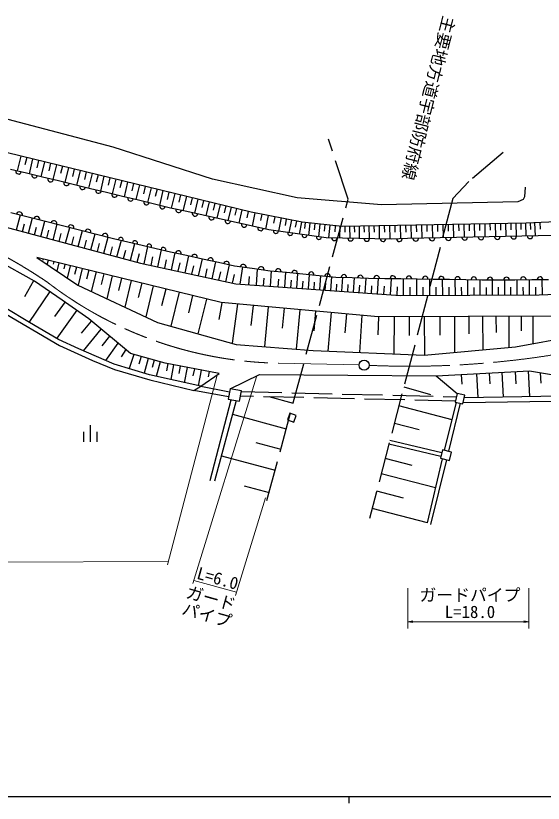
# Model space of a CAD drawing. Units: millimetres, scale not verified. Extents: x 40000 to 680000, y 20000 to 380000.
# Drawn here: x 218481 to 296884, y 204000 to 320953 of the extents above; entities that cross this region are included whole.
import ezdxf
from ezdxf.enums import TextEntityAlignment as Align

# ---------------------------------------------------------------- set-up
doc = ezdxf.new("R2010")
doc.units = ezdxf.units.MM
doc.header["$LTSCALE"] = 1000
doc.linetypes.add('CHAIN', pattern=[18.5, 12, -1.5, 3.5, -1.5])
doc.linetypes.add('DASHED', pattern=[7.5, 6, -1.5])
for name, color, linetype, lineweight in [('M-BGD', 7, 'Continuous', 25), ('M-BGD-EXST', 7, 'Continuous', 25), ('M-BMK', 2, 'CHAIN', 13), ('M-BMK-SRVR', 3, 'Continuous', 25), ('M-STR-HTXT', 7, 'Continuous', 13), ('M-TTL-BAND', 7, 'Continuous', 25)]:
    doc.layers.add(name, color=color, linetype=linetype, lineweight=lineweight)
doc.styles.add('ＭＳ ゴシック', font='')
doc.styles.get('ＭＳ ゴシック').set_extended_font_data('MS Gothic')

# ---------------------------------------------------------------- blocks, each defined once
blk = doc.blocks.new('open_arrow')
at = {"color": 0, "linetype": 'Continuous', "lineweight": -2}
blk.add_lwpolyline([(7.5, 1.25), (0, 0), (7.5, -1.25)], dxfattribs=at)

msp = doc.modelspace()

# ---------------------------------------------------------------- linework, layer by layer
at = {"layer": 'M-BGD'}
for p, q in [((219218, 300121), (218678, 297901)), ((220106, 299905), (219836, 298796)), ((220993, 299690), (220454, 297473)), ((221880, 299474), (221611, 298366)), ((222766, 299259), (222228, 297045)), ((223652, 299043), (223383, 297937)), ((224537, 298828), (223999, 296617)), ((225421, 298613), (225152, 297508)), ((226305, 298398), (225768, 296190)), ((220100, 297558), (217725, 298131)), ((222475, 296985), (220100, 297558)), ((227188, 298183), (226919, 297080)), ((228070, 297969), (227534, 295764)), ((228952, 297754), (228684, 296653)), ((229833, 297540), (229298, 295338)), ((230714, 297326), (230446, 296226)), ((231594, 297112), (231059, 294913)), ((224850, 296412), (222475, 296985)), ((227225, 295839), (224850, 296412)), ((232473, 296898), (232206, 295800)), ((233352, 296684), (232818, 294489)), ((234230, 296471), (233963, 295374)), ((235107, 296257), (234574, 294065)), ((235984, 296044), (235718, 294949)), ((229600, 295266), (227225, 295839)), ((231974, 294693), (229600, 295266)), ((236861, 295831), (236328, 293642)), ((237736, 295618), (237470, 294524)), ((238611, 295405), (238080, 293219)), ((239486, 295193), (239220, 294100)), ((240360, 294980), (239829, 292797)), ((241233, 294768), (240968, 293677)), ((234349, 294119), (231974, 294693)), ((236724, 293546), (234349, 294119)), ((242106, 294556), (241576, 292377)), ((242977, 294344), (242714, 293264)), ((243841, 294134), (243320, 291991)), ((244698, 293925), (244440, 292863)), ((245548, 293718), (245035, 291611)), ((239099, 292973), (236724, 293546)), ((241474, 292400), (239099, 292973)), ((243911, 291860), (241474, 292400)), ((246391, 293513), (246137, 292468)), ((247227, 293310), (246723, 291236)), ((248057, 293108), (247807, 292080)), ((248879, 292908), (248383, 290868)), ((249695, 292710), (249449, 291698)), ((250505, 292513), (250017, 290506)), ((217742, 291757), (220353, 291076)), ((218581, 289150), (219176, 291383)), ((246348, 291320), (243911, 291860)), ((248785, 290779), (246348, 291320)), ((251307, 292318), (251065, 291323)), ((252103, 292124), (251623, 290150)), ((252872, 290943), (253059, 291892)), ((253668, 289697), (254058, 291677)), ((254911, 290535), (255096, 291472)), ((255671, 289253), (256070, 291280)), ((220353, 291076), (222890, 290438)), ((220375, 288672), (220974, 290919)), ((222188, 288188), (222795, 290461)), ((222890, 290438), (225426, 289799)), ((251222, 290239), (248785, 290779)), ((253659, 289699), (251222, 290239)), ((256845, 290142), (257032, 291091)), ((257911, 290918), (257526, 288961)), ((258694, 290764), (258506, 289808)), ((259459, 290613), (259091, 288745)), ((260206, 290466), (260026, 289553)), ((260936, 290322), (260585, 288539)), ((261478, 290253), (261381, 289347)), ((262203, 290174), (262005, 288342)), ((262936, 290096), (262836, 289168)), ((288962, 290056), (288979, 289090)), ((289735, 290070), (289770, 288141)), ((290506, 290084), (290524, 289121)), ((291276, 290098), (291311, 288176)), ((292045, 290111), (292062, 289152)), ((292813, 290125), (292847, 288210)), ((293547, 290139), (293566, 289203)), ((294259, 290152), (294306, 288242)), ((294959, 290180), (294992, 289230)), ((295594, 290208), (295678, 288273)), ((296367, 290241), (296410, 289266)), ((219475, 288912), (219774, 290030)), ((221279, 288430), (221580, 289561)), ((223103, 287944), (223408, 289087)), ((224023, 287698), (224636, 289998)), ((225426, 289799), (227962, 289161)), ((225878, 287203), (226499, 289529)), ((227756, 286702), (228383, 289055)), ((227962, 289161), (230498, 288523)), ((256097, 289159), (253659, 289699)), ((258227, 288864), (256097, 289159)), ((263677, 290016), (263475, 288139)), ((264428, 289935), (264326, 288985)), ((265187, 289853), (264985, 287974)), ((265939, 289772), (265896, 288881)), ((266664, 289694), (266588, 287943)), ((267391, 289665), (267407, 288796)), ((268086, 289677), (268118, 287914)), ((268791, 289690), (268807, 288795)), ((269507, 289703), (269540, 287886)), ((270234, 289716), (270251, 288794)), ((270971, 289730), (271005, 287858)), ((271720, 289743), (271737, 288794)), ((272480, 289757), (272515, 287829)), ((273251, 289771), (273268, 288793)), ((274033, 289785), (274069, 287799)), ((274828, 289800), (274846, 288804)), ((275624, 289814), (275660, 287826)), ((276419, 289828), (276437, 288836)), ((277213, 289843), (277249, 287861)), ((278006, 289857), (278024, 288868)), ((278797, 289871), (278833, 287897)), ((279587, 289886), (279605, 288900)), ((280375, 289900), (280411, 287932)), ((281163, 289914), (281180, 288932)), ((281949, 289929), (281984, 287967)), ((282733, 289943), (282751, 288964)), ((283516, 289957), (283552, 288002)), ((284298, 289971), (284316, 288995)), ((285079, 289985), (285114, 288037)), ((285858, 289999), (285876, 289027)), ((286636, 290013), (286671, 288072)), ((287413, 290028), (287430, 289058)), ((288188, 290042), (288223, 288107)), ((224948, 287451), (225257, 288608)), ((226814, 286954), (227126, 288123)), ((229654, 286196), (230289, 288576)), ((230498, 288523), (233034, 287885)), ((231575, 285683), (232217, 288091)), ((233034, 287885), (235146, 287389)), ((260358, 288570), (258227, 288864)), ((262488, 288276), (260358, 288570)), ((264619, 287981), (262488, 288276)), ((267036, 287935), (264619, 287981)), ((269453, 287888), (267036, 287935)), ((271870, 287842), (269453, 287888)), ((274287, 287795), (271870, 287842)), ((276715, 287849), (274287, 287795)), ((279143, 287904), (276715, 287849)), ((281570, 287958), (279143, 287904)), ((283998, 288012), (281570, 287958)), ((286425, 288066), (283998, 288012)), ((288853, 288121), (286425, 288066)), ((291280, 288175), (288853, 288121)), ((293708, 288229), (291280, 288175)), ((296135, 288283), (293708, 288229)), ((298563, 288338), (296135, 288283)), ((228702, 286450), (229018, 287633)), ((230612, 285940), (230931, 287137)), ((232544, 285425), (232868, 286637)), ((233525, 285163), (234180, 287616)), ((235146, 287389), (237257, 286893)), ((235524, 284630), (236194, 287143)), ((237257, 286893), (239368, 286397)), ((237563, 284111), (238127, 286689)), ((234519, 284898), (234850, 286139)), ((236541, 284358), (236881, 285630)), ((239368, 286397), (241480, 285901)), ((239606, 283665), (240163, 286211)), ((241480, 285901), (243859, 285379)), ((241629, 283222), (242181, 285747)), ((243859, 285379), (246238, 284856)), ((222545, 284647), (222590, 284831)), ((223175, 284009), (223332, 284648)), ((224075, 284056), (224170, 284443)), ((224624, 283031), (224925, 284257)), ((238588, 283887), (238868, 285168)), ((240619, 283443), (240895, 284708)), ((242638, 283001), (242914, 284263)), ((243648, 282781), (244199, 285304)), ((245665, 282339), (246216, 284861)), ((246238, 284856), (248618, 284333)), ((247681, 281898), (248232, 284418)), ((248618, 284333), (250997, 283810)), ((225666, 283374), (225829, 284035)), ((226185, 281977), (226641, 283836)), ((227489, 283628), (227222, 282542)), ((228358, 283415), (227748, 280933)), ((229350, 283171), (229021, 281830)), ((244656, 282560), (244932, 283821)), ((246673, 282119), (246949, 283379)), ((249695, 281458), (250246, 283975)), ((250997, 283810), (253638, 283448)), ((251828, 281085), (252214, 283643)), ((253638, 283448), (256279, 283086)), ((254377, 283347), (254208, 280919)), ((256433, 283071), (256273, 280775)), ((256279, 283086), (258718, 282852)), ((230423, 282908), (229712, 280011)), ((231581, 282623), (231197, 281059)), ((232833, 282316), (232003, 278936)), ((234185, 281984), (233737, 280158)), ((248688, 281678), (248964, 282937)), ((250710, 281236), (250988, 282504)), ((253174, 282217), (253075, 280998)), ((255355, 281966), (255277, 280844)), ((258479, 280621), (258636, 282860)), ((258718, 282852), (261158, 282617)), ((260243, 280498), (260395, 282690)), ((261158, 282617), (263598, 282383)), ((261969, 280378), (262119, 282525)), ((263598, 282383), (266037, 282148)), ((263660, 280260), (263807, 282362)), ((265317, 280144), (265460, 282203)), ((266037, 282148), (268477, 282068)), ((266971, 280029), (267117, 282112)), ((268477, 282068), (270917, 281987)), ((268676, 279910), (268825, 282056)), ((270431, 279787), (270585, 281998)), ((270917, 281987), (273324, 281953)), ((272256, 279660), (272416, 281966)), ((273324, 281953), (275732, 281920)), ((274164, 279527), (274332, 281939)), ((275732, 281920), (278139, 281886)), ((276112, 279425), (276102, 281914)), ((278082, 279433), (278072, 281887)), ((278139, 281886), (280546, 281852)), ((280024, 279441), (280014, 281860)), ((221142, 281602), (219765, 279212)), ((235645, 281626), (234677, 277681)), ((237223, 281238), (236700, 279107)), ((238928, 280820), (237798, 276216)), ((257526, 281819), (257447, 280693)), ((259366, 280559), (259443, 281667)), ((261110, 280437), (261186, 281522)), ((262819, 280318), (262893, 281381)), ((264493, 280202), (264565, 281242)), ((266138, 280087), (266209, 281113)), ((267817, 279970), (267891, 281027)), ((269547, 279849), (269623, 280938)), ((271333, 279724), (271412, 280852)), ((273199, 279594), (273281, 280774)), ((275151, 279458), (275205, 280707)), ((280546, 281852), (282954, 281818)), ((281938, 279449), (281928, 281833)), ((282954, 281818), (285361, 281785)), ((283825, 279456), (283815, 281806)), ((285361, 281785), (287769, 281751)), ((285684, 279464), (285675, 281780)), ((287517, 279471), (287508, 281754)), ((287769, 281751), (290176, 281717)), ((289342, 279479), (289333, 281761)), ((290176, 281717), (292669, 281744)), ((291172, 279486), (291162, 281774)), ((292669, 281744), (295162, 281771)), ((293005, 279494), (292996, 281786)), ((294842, 279501), (294833, 281799)), ((295162, 281771), (297655, 281798)), ((296651, 281787), (296738, 279525)), ((223543, 279995), (220450, 275417)), ((240770, 280368), (240159, 277881)), ((242759, 279879), (241523, 274843)), ((277101, 279429), (277096, 280665)), ((279057, 279437), (279052, 280655)), ((280984, 279445), (280980, 280646)), ((282885, 279453), (282880, 280636)), ((284758, 279460), (284753, 280627)), ((286604, 279468), (286599, 280617)), ((288429, 279475), (288425, 280615)), ((290256, 279482), (290252, 280625)), ((292088, 279490), (292083, 280635)), ((293923, 279497), (293918, 280645)), ((295762, 279505), (295758, 280655)), ((225812, 278446), (224265, 276280)), ((244773, 279385), (244148, 276836)), ((246812, 278884), (245546, 273725)), ((227545, 277208), (224575, 273050)), ((249131, 278336), (248674, 275838)), ((251425, 278130), (250625, 272313)), ((253749, 277920), (253432, 274940)), ((255992, 277718), (255459, 271810)), ((258355, 277505), (258090, 274566)), ((260707, 277293), (260180, 271443)), ((263047, 277082), (262785, 274171)), ((265376, 276873), (264861, 271154)), ((267663, 276667), (267410, 273861)), ((269907, 276464), (269584, 270953)), ((272363, 273585), (272445, 276247)), ((274741, 276255), (274657, 270737)), ((276950, 276262), (276960, 273451)), ((279200, 276270), (279219, 270548)), ((281489, 276278), (281498, 273519)), ((283696, 276286), (283714, 270966)), ((285824, 276293), (285833, 273729)), ((287875, 276300), (287892, 271355)), ((289853, 276307), (289862, 273923)), ((291761, 276314), (291777, 271717)), ((293599, 276320), (293607, 274140)), ((295343, 276326), (295357, 272272)), ((229711, 275618), (228221, 273815)), ((231153, 274426), (228495, 271208)), ((232440, 273362), (231266, 271941)), ((233665, 272350), (231831, 269769)), ((234835, 271383), (234168, 270287)), ((236046, 270650), (235315, 268543)), ((237101, 270357), (236783, 269233)), ((238179, 270058), (237568, 267855)), ((239061, 269813), (238753, 268704)), ((239948, 269567), (239346, 267395)), ((241075, 269290), (240869, 268197)), ((241950, 269124), (241531, 266912)), ((242776, 267816), (242986, 268928)), ((243572, 266461), (244002, 268736)), ((244876, 267480), (245075, 268533)), ((245650, 266001), (246093, 268341)), ((247121, 267319), (247272, 268118)), ((288995, 266279), (288907, 267897)), ((290974, 264326), (290773, 267999)), ((292875, 266279), (292775, 268109)), ((294901, 264395), (294692, 268214)), ((296561, 266390), (296476, 267944)), ((280968, 267463), (284076, 264870)), ((284819, 266229), (284741, 267669)), ((287218, 264260), (287025, 267794)), ((250348, 265561), (250054, 264019)), ((252038, 265240), (250348, 265561)), ((276160, 265837), (280114, 264692)), ((251744, 263697), (252038, 265240)), ((256102, 264402), (259714, 263428)), ((284076, 264870), (283770, 263587)), ((285243, 264592), (284076, 264870)), ((284937, 263308), (285243, 264592)), ((247364, 251938), (250506, 263933)), ((251251, 263791), (248019, 251813)), ((250054, 264019), (251744, 263697)), ((282188, 256430), (283989, 263534)), ((284517, 263408), (282795, 256278)), ((283770, 263587), (284937, 263308)), ((283334, 260949), (275424, 263006)), ((250706, 261771), (258687, 259619)), ((259221, 261937), (258875, 260945)), ((258875, 260945), (259820, 260616)), ((260165, 261608), (259221, 261937)), ((259820, 260616), (260165, 261608)), ((278435, 259460), (274751, 260418)), ((254157, 257592), (257870, 256591)), ((281661, 255497), (273952, 257346)), ((281801, 256055), (274088, 257869)), ((281912, 256499), (281599, 255247)), ((283260, 256162), (281912, 256499)), ((282947, 254910), (283260, 256162)), ((249046, 255618), (257028, 253466)), ((277380, 254149), (273391, 255187)), ((279655, 245636), (281910, 255170)), ((282512, 255019), (280133, 245390)), ((281599, 255247), (282947, 254910)), ((280887, 250844), (272808, 252944)), ((252436, 251157), (256136, 250159)), ((276131, 249308), (272132, 250347)), ((279655, 245636), (271461, 247766))]:
    msp.add_line(p, q, dxfattribs=at)
at = {"layer": 'M-BGD', "linetype": 'DASHED'}
for p, q in [((245991, 265926), (250264, 265118)), ((250122, 264376), (244959, 265312)), ((283802, 263724), (251888, 264452)), ((252017, 265131), (283957, 264371))]:
    msp.add_line(p, q, dxfattribs=at)
at = {"layer": 'M-BGD'}
for points in [[(294190, 295496), (294087, 294073), (293916, 293645), (293128, 293302), (272827, 292856), (260295, 293898), (247736, 296676), (232967, 301426), (184977, 314041), (184308, 314311), (183822, 314780), (183509, 315318), (183249, 315978)], [(376496, 294999), (326913, 291577), (294351, 290153), (266999, 289658), (261060, 290298), (253456, 291795), (188713, 307539), (180289, 308738), (170861, 308835), (153024, 308155), (97498, 301667), (87500, 301265), (87599, 299374)], [(87134, 287868), (93402, 288969), (109146, 290874), (147549, 295170), (170981, 297784), (183074, 297916), (195520, 295303), (220370, 288659), (237025, 284229), (251199, 281129), (275649, 279423), (296262, 279507), (326030, 280642), (355724, 282930), (378379, 284562), (378629, 285817), (377978, 293292), (376496, 294999)], [(245991, 265926), (248703, 267847), (240675, 269366), (235560, 270784), (229325, 275936), (225405, 278736), (221261, 281536), (215736, 284598), (209725, 287323), (205245, 289115), (200205, 290720), (181501, 294864), (173362, 294939), (156637, 292998), (145903, 292008), (145953, 291417)], [(196662, 282649), (216231, 277123), (224972, 271991), (229908, 269732), (233173, 268431), (238428, 266884), (244959, 265312), (245991, 265926), (238367, 267611), (233118, 269213), (227870, 271478), (224859, 272887), (220522, 275373), (216931, 277555), (196698, 283202)], [(250348, 265561), (254690, 267684), (280968, 267463), (294818, 268220), (316019, 264685), (316778, 263826), (317227, 260580), (319744, 246647)], [(316019, 264685), (307869, 264623), (285155, 264224)], [(284986, 263513), (311372, 263931), (316778, 263826)]]:
    msp.add_lwpolyline(points, dxfattribs=at)
at = {"layer": 'M-BGD', "linetype": 'DASHED'}
for points in [[(255813, 248960), (267876, 293696), (264971, 302637)], [(290937, 300658), (285839, 296327), (283436, 293817), (271074, 246278)]]:
    msp.add_lwpolyline(points, dxfattribs=at)
at = {"layer": 'M-BGD'}
msp.add_lwpolyline([(221597, 285074), (227693, 280959), (239558, 275390), (251258, 272137), (262711, 271246), (279184, 270544), (292762, 271808), (301436, 273358), (305976, 274392), (312435, 276385), (272324, 276247), (248994, 278349)], close=True, dxfattribs=at)
for centre, radius, start, end in [((218914, 297852), 407, 167.45257, 345.41246), ((221289, 297279), 407, 167.45118, 345.41385), ((223664, 296705), 407, 167.45118, 345.41385), ((226039, 296132), 407, 167.45118, 345.41385), ((228414, 295559), 407, 167.45118, 345.41385), ((230789, 294986), 407, 167.45084, 345.41418), ((233164, 294413), 407, 167.45118, 345.41385), ((235539, 293840), 407, 167.45136, 345.4123), ((237913, 293267), 407, 167.45257, 345.41246), ((240288, 292694), 407, 167.45118, 345.41385), ((219034, 291365), 453, 352.08793, 158.68003), ((242696, 292146), 416, 169.75395, 345.24982), ((245133, 291606), 416, 169.75346, 345.24867), ((221612, 290720), 438, 350.7936, 160.96208), ((224149, 290082), 438, 350.79276, 160.96387), ((247570, 291065), 416, 169.75535, 345.24843), ((250007, 290525), 416, 169.75329, 345.25019), ((252444, 289985), 416, 169.75438, 345.2491), ((226685, 289444), 438, 350.79276, 160.96387), ((229221, 288806), 438, 350.7936, 160.96208), ((254882, 289445), 416, 169.75329, 345.25019), ((257156, 288973), 361, 165.86376, 358.40204), ((231757, 288168), 438, 350.79241, 160.96421), ((234099, 287673), 363, 340.98503, 172.57568), ((259287, 288678), 361, 165.86376, 358.40204), ((261418, 288384), 361, 165.86357, 358.40223), ((263548, 288089), 361, 165.86378, 358.40043), ((265827, 287961), 403, 179.31689, 358.47896), ((268245, 287914), 403, 179.3183, 358.47897), ((270662, 287868), 403, 179.31689, 358.47896), ((273079, 287821), 403, 179.3183, 358.47897), ((275501, 287827), 405, 181.94733, 0.61267), ((277929, 287881), 405, 181.94733, 0.61267), ((280356, 287935), 405, 181.94733, 0.61267), ((282784, 287990), 405, 181.94589, 0.61269), ((285211, 288044), 405, 181.94803, 0.61052), ((287639, 288098), 405, 181.94803, 0.61193), ((290066, 288152), 405, 181.94803, 0.61193), ((292494, 288207), 405, 181.94803, 0.61193), ((294921, 288261), 405, 181.948, 0.61196), ((236210, 287177), 363, 340.98503, 172.57568), ((238321, 286681), 363, 340.98296, 172.57585), ((240432, 286185), 363, 340.98296, 172.57585), ((242668, 285634), 406, 348.46401, 166.75236), ((245047, 285111), 406, 348.46469, 166.75197), ((247427, 284588), 406, 348.46469, 166.75197), ((249806, 284066), 406, 348.46469, 166.75197), ((252311, 283583), 447, 358.19486, 166.1961), ((254952, 283221), 447, 358.19552, 166.19689), ((257498, 282960), 409, 355.71114, 173.30493), ((259937, 282726), 409, 355.71123, 173.30345), ((262377, 282491), 409, 355.7098, 173.30488), ((264817, 282257), 409, 355.71114, 173.30493), ((267257, 282101), 407, 359.08236, 177.14124), ((269697, 282020), 407, 359.08236, 177.14124), ((272120, 281969), 401, 359.37917, 179.01447), ((274528, 281935), 401, 359.37917, 179.01447), ((276935, 281901), 401, 359.3806, 179.01304), ((279343, 281868), 401, 359.37989, 179.01373), ((281750, 281834), 401, 359.37989, 179.01373), ((284158, 281800), 401, 359.37989, 179.01373), ((286565, 281766), 401, 359.37989, 179.01373), ((288972, 281733), 401, 359.37847, 179.01372), ((291423, 281715), 416, 2.80391, 178.44124), ((293916, 281742), 416, 2.8025, 178.44127), ((296409, 281769), 416, 2.8025, 178.44127)]:
    msp.add_arc(centre, radius, start, end, dxfattribs=at)
at = {"layer": 'M-BGD-EXST'}
for p, q in [((229538, 260157), (229538, 257657)), ((228538, 259157), (228538, 257657)), ((230538, 259157), (230538, 257657))]:
    msp.add_line(p, q, dxfattribs=at)
at = {"layer": 'M-BMK'}
msp.add_line((257532, 269356), (269503, 269086), dxfattribs=at)
for centre, radius, start, end in [((173505, 207429), 89092, 56.14068, 88.79823), ((258562, 327367), 58020, 232.37757, 268.98319), ((277020, 404065), 135165, 267.44823, 287.80435)]:
    msp.add_arc(centre, radius, start, end, dxfattribs=at)
at = {"layer": 'M-BMK-SRVR'}
msp.add_circle((270253, 269069), 750, dxfattribs=at)
at = {"layer": 'M-STR-HTXT'}
for p, q in [((241043, 239414), (248439, 267579)), ((254288, 267328), (244813, 236628)), ((251146, 234854), (255598, 249347)), ((152204, 239485), (241170, 239898)), ((244960, 237105), (251293, 235332)), ((276764, 235960), (276764, 229960)), ((294750, 235960), (294750, 229960)), ((276764, 230960), (294750, 230960))]:
    msp.add_line(p, q, dxfattribs=at)
at = {"layer": 'M-TTL-BAND'}
for p, q in [((40000, 205000), (579000, 205000)), ((268000, 205000), (268000, 204000))]:
    msp.add_line(p, q, dxfattribs=at)

# ---------------------------------------------------------------- block references
at = {"layer": 'M-STR-HTXT', "xscale": 100, "yscale": 100}
msp.add_blockref('open_arrow', (276764, 230960), dxfattribs=at)
at = {"layer": 'M-STR-HTXT', "xscale": 100, "yscale": 100, "rotation": 180}
msp.add_blockref('open_arrow', (294750, 230960), dxfattribs=at)

# ---------------------------------------------------------------- texts
at = {"layer": 'M-STR-HTXT', "style": 'ＭＳ ゴシック'}
for s, rotation, p in [('主要地方道宇部防府線', 255.688, (279841, 308721)), ('L=6.0', 344.359, (248505, 237411)), ('ガード', 344.359, (247513, 234439)), ('パイプ', 344.359, (246893, 231960))]:
    msp.add_text(s, height=1833, rotation=rotation, dxfattribs=at).set_placement(p, align=Align.MIDDLE_CENTER)
for s, p in [('ガードパイプ', (285994, 233460)), ('L=18.0', (285994, 230960))]:
    msp.add_text(s, height=1833, dxfattribs=at).set_placement(p, align=Align.BOTTOM_CENTER)

doc.saveas('drawing.dxf')
